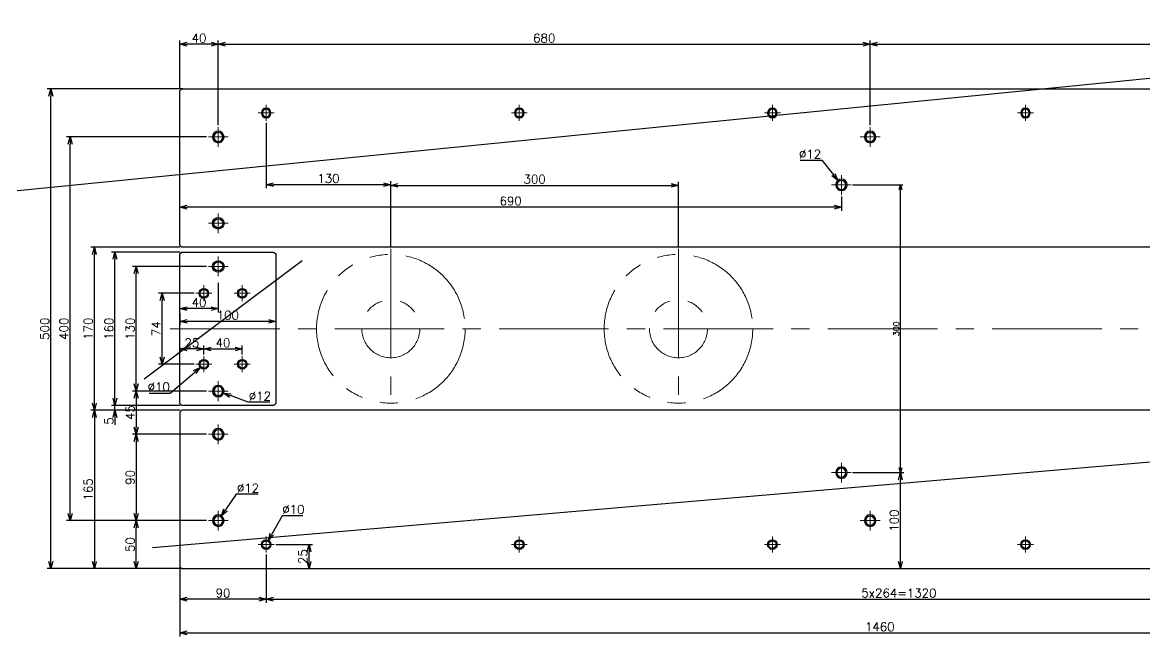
# Model space of a CAD drawing. Header units: millimetres. Extents: x -16130 to 36813, y -8099 to 27484.
# Drawn here: x 32796 to 33967, y 17583 to 18223 of the extents above; entities that cross this region are included whole.
import ezdxf

# ---------------------------------------------------------------- set-up
doc = ezdxf.new("R2010")
doc.units = ezdxf.units.MM
doc.header["$LTSCALE"] = 6
doc.header["$PDMODE"] = 99
doc.header["$PDSIZE"] = 1
doc.linetypes.add('CENTER2', pattern=[28.575, 19.05, -3.175, 3.175, -3.175])
doc.linetypes.add('PHANTOM2', pattern=[31.75, 15.875, -3.175, 3.175, -3.175, 3.175, -3.175])
for name, color, linetype, lineweight in [('05_CENTER', 4, 'CENTER2', 13), ('06_PHANTOM', 2, 'PHANTOM2', 13), ('08_DIM', 3, 'Continuous', 13)]:
    doc.layers.add(name, color=color, linetype=linetype, lineweight=lineweight)
doc.styles.add('KSS_TXT', font='txt.shx', dxfattribs={"bigfont": 'extfont2.shx'})
doc.dimstyles.new('KSS_DIM', dxfattribs={"dimtxt": 3, "dimasz": 2.5, "dimexe": 1.25, "dimexo": 0.625, "dimtad": 1, "dimdsep": 46, "dimtxsty": 'KSS_TXT', "dimblk": 'OPEN30', "dimcen": 0, "dimazin": 2, "dimtfac": 0.75, "dimtmove": 0, "dimatfit": 3, "dimldrblk": 'OPEN30', "dimfxl": 1, "dimtolj": 1, "dimarcsym": 0})
doc.dimstyles.new('KSS_DIM$3', dxfattribs={"dimtxt": 3, "dimasz": 2.5, "dimexe": 1.25, "dimexo": 0.625, "dimtad": 1, "dimtih": 1, "dimtoh": 1, "dimdsep": 46, "dimtxsty": 'KSS_TXT', "dimblk": 'OPEN30', "dimcen": 0, "dimazin": 2, "dimtfac": 0.75, "dimtofl": 0, "dimtmove": 0, "dimatfit": 3, "dimldrblk": 'OPEN30', "dimfxl": 1, "dimtolj": 1, "dimarcsym": 0})

# ---------------------------------------------------------------- blocks, each defined once
blk = doc.blocks.new('_Open30')
at = {"color": 0, "linetype": 'ByBlock', "lineweight": -2}
for p, q in [((-1, 0.27), (0, 0)), ((0, 0), (-1, -0.27)), ((0, 0), (-1, 0))]:
    blk.add_line(p, q, dxfattribs=at)
blk = doc.blocks.new('*D638')
at = {"layer": '08_DIM', "color": 0, "lineweight": -2, "transparency": 16777216}
for p, q in [((33650.6, 18041.4), (33650.6, 18026.7)), ((32960.6, 18024.4), (32960.6, 18034.2)), ((33643.1, 18030.4), (32968.1, 18030.4))]:
    blk.add_line(p, q, dxfattribs=at)
at = {"layer": 'Defpoints', "color": 0, "transparency": 16777216}
for p in [(33650.6, 18043.2), (32960.6, 18030.4), (32960.6, 18022.5)]:
    blk.add_point(p, dxfattribs=at)
at = {"layer": '08_DIM', "color": 0, "lineweight": -2, "transparency": 16777216, "xscale": 7.5, "yscale": 7.5, "zscale": 7.5, "rotation": 180}
blk.add_blockref('_Open30', (32960.6, 18030.4), dxfattribs=at)
at = {"layer": '08_DIM', "color": 0, "lineweight": -2, "transparency": 16777216, "xscale": 7.5, "yscale": 7.5, "zscale": 7.5}
blk.add_blockref('_Open30', (33650.6, 18030.4), dxfattribs=at)
at = {"layer": '08_DIM', "color": 0, "transparency": 16777216, "insert": (33305.6, 18036.8), "char_height": 9, "attachment_point": 5, "style": 'KSS_TXT'}
blk.add_mtext('\\A1;690', dxfattribs=at)
blk = doc.blocks.new('*D639')
at = {"layer": '08_DIM', "color": 0, "lineweight": -2, "transparency": 16777216}
for p, q in [((33662.2, 18053.6), (33714.6, 18053.6)), ((33712.1, 17758.6), (33712.1, 18048.6)), ((33662.2, 17753.6), (33714.6, 17753.6))]:
    blk.add_line(p, q, dxfattribs=at)
at = {"layer": 'Defpoints', "color": 0, "transparency": 16777216}
for p in [(33661, 18053.6), (33712.1, 18053.6), (33661, 17753.6)]:
    blk.add_point(p, dxfattribs=at)
at = {"layer": '08_DIM', "color": 0, "lineweight": -2, "transparency": 16777216, "xscale": 5, "yscale": 5, "zscale": 5}
for p, rotation in [((33712.1, 18053.6), 90), ((33712.1, 17753.6), 270)]:
    blk.add_blockref('_Open30', p, dxfattribs=dict(at, rotation=rotation))
at = {"layer": '08_DIM', "color": 0, "transparency": 16777216, "insert": (33707.8, 17903.6), "char_height": 6, "attachment_point": 5, "rotation": 90, "style": 'KSS_TXT'}
blk.add_mtext('\\A1;300', dxfattribs=at)
blk = doc.blocks.new('*D662')
at = {"layer": '08_DIM', "color": 0, "lineweight": -2, "transparency": 16777216}
for p, q in [((33000.6, 18115.8), (33000.6, 18204)), ((33008.1, 18200.2), (33673.1, 18200.2)), ((33680.6, 18115.8), (33680.6, 18204))]:
    blk.add_line(p, q, dxfattribs=at)
at = {"layer": 'Defpoints', "color": 0, "transparency": 16777216}
for p in [(33680.6, 18200.2), (33000.6, 18113.9), (33680.6, 18113.9)]:
    blk.add_point(p, dxfattribs=at)
at = {"layer": '08_DIM', "color": 0, "lineweight": -2, "transparency": 16777216, "xscale": 7.5, "yscale": 7.5, "zscale": 7.5, "rotation": 180}
blk.add_blockref('_Open30', (33000.6, 18200.2), dxfattribs=at)
at = {"layer": '08_DIM', "color": 0, "lineweight": -2, "transparency": 16777216, "xscale": 7.5, "yscale": 7.5, "zscale": 7.5}
blk.add_blockref('_Open30', (33680.6, 18200.2), dxfattribs=at)
at = {"layer": '08_DIM', "color": 0, "transparency": 16777216, "insert": (33340.6, 18206.6), "char_height": 9, "attachment_point": 5, "style": 'KSS_TXT'}
blk.add_mtext('\\A1;680', dxfattribs=at)
blk = doc.blocks.new('*D663')
at = {"layer": '08_DIM', "color": 0, "lineweight": -2, "transparency": 16777216}
for p, q in [((32960.6, 18153.4), (32960.6, 18204)), ((32993.1, 18200.2), (32968.1, 18200.2)), ((33000.6, 18115.8), (33000.6, 18204))]:
    blk.add_line(p, q, dxfattribs=at)
at = {"layer": 'Defpoints', "color": 0, "transparency": 16777216}
for p in [(32960.6, 18200.2), (32960.6, 18151.6), (33000.6, 18113.9)]:
    blk.add_point(p, dxfattribs=at)
at = {"layer": '08_DIM', "color": 0, "lineweight": -2, "transparency": 16777216, "xscale": 7.5, "yscale": 7.5, "zscale": 7.5, "rotation": 180}
blk.add_blockref('_Open30', (32960.6, 18200.2), dxfattribs=at)
at = {"layer": '08_DIM', "color": 0, "lineweight": -2, "transparency": 16777216, "xscale": 7.5, "yscale": 7.5, "zscale": 7.5}
blk.add_blockref('_Open30', (33000.6, 18200.2), dxfattribs=at)
at = {"layer": '08_DIM', "color": 0, "transparency": 16777216, "insert": (32980.6, 18206.6), "char_height": 9, "attachment_point": 5, "style": 'KSS_TXT'}
blk.add_mtext('\\A1;40', dxfattribs=at)
blk = doc.blocks.new('*D664')
at = {"layer": '08_DIM', "color": 0, "lineweight": -2, "transparency": 16777216}
for p, q in [((32988.4, 18103.6), (32842.3, 18103.6)), ((32846.1, 17711.1), (32846.1, 18096.1)), ((32988.4, 17703.6), (32842.3, 17703.6))]:
    blk.add_line(p, q, dxfattribs=at)
at = {"layer": 'Defpoints', "color": 0, "transparency": 16777216}
for p in [(32846.1, 18103.6), (32990.3, 18103.6), (32990.3, 17703.6)]:
    blk.add_point(p, dxfattribs=at)
at = {"layer": '08_DIM', "color": 0, "lineweight": -2, "transparency": 16777216, "xscale": 7.5, "yscale": 7.5, "zscale": 7.5}
for p, rotation in [((32846.1, 18103.6), 90), ((32846.1, 17703.6), 270)]:
    blk.add_blockref('_Open30', p, dxfattribs=dict(at, rotation=rotation))
at = {"layer": '08_DIM', "color": 0, "transparency": 16777216, "insert": (32839.7, 17903.6), "char_height": 9, "attachment_point": 5, "rotation": 90, "style": 'KSS_TXT'}
blk.add_mtext('\\A1;400', dxfattribs=at)
blk = doc.blocks.new('*D816')
at = {"layer": '08_DIM', "color": 0, "lineweight": -2, "transparency": 16777216}
for p, q in [((32960.6, 17653.7), (32960.6, 17582.7)), ((34420.6, 17653.7), (34420.6, 17582.7)), ((32968.1, 17586.5), (34413.1, 17586.5))]:
    blk.add_line(p, q, dxfattribs=at)
at = {"layer": 'Defpoints', "color": 0, "transparency": 16777216}
for p in [(32960.6, 17655.6), (34420.6, 17655.6), (34420.6, 17586.5)]:
    blk.add_point(p, dxfattribs=at)
at = {"layer": '08_DIM', "color": 0, "lineweight": -2, "transparency": 16777216, "xscale": 7.5, "yscale": 7.5, "zscale": 7.5, "rotation": 180}
blk.add_blockref('_Open30', (32960.6, 17586.5), dxfattribs=at)
at = {"layer": '08_DIM', "color": 0, "lineweight": -2, "transparency": 16777216, "xscale": 7.5, "yscale": 7.5, "zscale": 7.5}
blk.add_blockref('_Open30', (34420.6, 17586.5), dxfattribs=at)
at = {"layer": '08_DIM', "color": 0, "transparency": 16777216, "insert": (33690.6, 17592.8), "char_height": 9, "attachment_point": 5, "style": 'KSS_TXT'}
blk.add_mtext('\\A1;1460', dxfattribs=at)
blk = doc.blocks.new('*D825')
at = {"layer": '08_DIM', "color": 0, "lineweight": -2, "transparency": 16777216}
for p, q in [((33050.6, 17668.4), (33050.6, 17617.9)), ((34370.6, 17668.4), (34370.6, 17617.9)), ((33058.1, 17621.7), (34363.1, 17621.7))]:
    blk.add_line(p, q, dxfattribs=at)
at = {"layer": 'Defpoints', "color": 0, "transparency": 16777216}
for p in [(33050.6, 17670.2), (34370.6, 17670.2), (34370.6, 17621.7)]:
    blk.add_point(p, dxfattribs=at)
at = {"layer": '08_DIM', "color": 0, "lineweight": -2, "transparency": 16777216, "xscale": 7.5, "yscale": 7.5, "zscale": 7.5, "rotation": 180}
blk.add_blockref('_Open30', (33050.6, 17621.7), dxfattribs=at)
at = {"layer": '08_DIM', "color": 0, "lineweight": -2, "transparency": 16777216, "xscale": 7.5, "yscale": 7.5, "zscale": 7.5}
blk.add_blockref('_Open30', (34370.6, 17621.7), dxfattribs=at)
at = {"layer": '08_DIM', "color": 0, "transparency": 16777216, "insert": (33710.6, 17628.1), "char_height": 9, "attachment_point": 5, "style": 'KSS_TXT'}
blk.add_mtext('\\A1;5x264=1320', dxfattribs=at)
blk = doc.blocks.new('*D826')
at = {"layer": '08_DIM', "color": 0, "lineweight": -2, "transparency": 16777216}
for p, q in [((32963.8, 18153.6), (32822.2, 18153.6)), ((32825.9, 17661.1), (32825.9, 18146.1)), ((32960.8, 17653.6), (32822.2, 17653.6))]:
    blk.add_line(p, q, dxfattribs=at)
at = {"layer": 'Defpoints', "color": 0, "transparency": 16777216}
for p in [(32825.9, 18153.6), (32965.6, 18153.6), (32962.6, 17653.6)]:
    blk.add_point(p, dxfattribs=at)
at = {"layer": '08_DIM', "color": 0, "lineweight": -2, "transparency": 16777216, "xscale": 7.5, "yscale": 7.5, "zscale": 7.5}
for p, rotation in [((32825.9, 18153.6), 90), ((32825.9, 17653.6), 270)]:
    blk.add_blockref('_Open30', p, dxfattribs=dict(at, rotation=rotation))
at = {"layer": '08_DIM', "color": 0, "transparency": 16777216, "insert": (32819.6, 17903.6), "char_height": 9, "attachment_point": 5, "rotation": 90, "style": 'KSS_TXT'}
blk.add_mtext('\\A1;500', dxfattribs=at)
blk = doc.blocks.new('M10Tz_1_1_1')
at = {"color": 0}
for radius in [5, 4]:
    blk.add_circle((0, 0), radius, dxfattribs=at)
at = {"layer": '05_CENTER'}
for p, q in [((8.3, 0), (-8.3, 0)), ((0, -8.3), (0, 8.3))]:
    blk.add_line(p, q, dxfattribs=at)
blk = doc.blocks.new('M12Tz_1_1_1')
at = {"color": 0}
for radius in [6, 4.75]:
    blk.add_circle((0, 0), radius, dxfattribs=at)
at = {"layer": '05_CENTER'}
for p, q in [((10.3, 0), (-10.3, 0)), ((0, -10.3), (0, 10.3))]:
    blk.add_line(p, q, dxfattribs=at)
blk = doc.blocks.new('A$C52AD0FC6_1_1_1')
at = {"color": 0}
blk.add_lwpolyline([(1608, -85), (152, -85), (150, -87), (150, -248), (152, -250), (1608, -250), (1610, -248), (1610, -87)], close=True, dxfattribs=at)
at = {"xscale": -1}
for p in [(190, -110), (840, -150), (190, -200), (870, -200)]:
    blk.add_blockref('M12Tz_1_1_1', p, dxfattribs=at)
for p in [(240, -225), (504, -225), (768, -225), (1032, -225)]:
    blk.add_blockref('M10Tz_1_1_1', p)
blk = doc.blocks.new('*D1664')
at = {"layer": '08_DIM', "color": 0, "lineweight": -2, "transparency": 16777216}
for p, q in [((32985.6, 17876.8), (32985.6, 17886.3)), ((33025.6, 17876.8), (33025.6, 17886.3)), ((32993.1, 17882.5), (33018.1, 17882.5))]:
    blk.add_line(p, q, dxfattribs=at)
at = {"layer": 'Defpoints', "color": 0, "transparency": 16777216}
for p in [(32985.6, 17874.9), (33025.6, 17882.5), (33025.6, 17874.9)]:
    blk.add_point(p, dxfattribs=at)
at = {"layer": '08_DIM', "color": 0, "lineweight": -2, "transparency": 16777216, "xscale": 7.5, "yscale": 7.5, "zscale": 7.5, "rotation": 180}
blk.add_blockref('_Open30', (32985.6, 17882.5), dxfattribs=at)
at = {"layer": '08_DIM', "color": 0, "lineweight": -2, "transparency": 16777216, "xscale": 7.5, "yscale": 7.5, "zscale": 7.5}
blk.add_blockref('_Open30', (33025.6, 17882.5), dxfattribs=at)
at = {"layer": '08_DIM', "color": 0, "transparency": 16777216, "insert": (33005.6, 17888.9), "char_height": 9, "attachment_point": 5, "style": 'KSS_TXT'}
blk.add_mtext('\\A1;40', dxfattribs=at)
blk = doc.blocks.new('*D1665')
at = {"layer": '08_DIM', "color": 0, "lineweight": -2, "transparency": 16777216}
for p, q in [((32960.6, 17883.9), (32960.6, 17878.8)), ((32985.6, 17876.8), (32985.6, 17886.3)), ((32978.1, 17882.5), (32968.1, 17882.5))]:
    blk.add_line(p, q, dxfattribs=at)
at = {"layer": 'Defpoints', "color": 0, "transparency": 16777216}
for p in [(32960.6, 17885.7), (32960.6, 17882.5), (32985.6, 17874.9)]:
    blk.add_point(p, dxfattribs=at)
at = {"layer": '08_DIM', "color": 0, "lineweight": -2, "transparency": 16777216, "xscale": 7.5, "yscale": 7.5, "zscale": 7.5, "rotation": 180}
blk.add_blockref('_Open30', (32960.6, 17882.5), dxfattribs=at)
at = {"layer": '08_DIM', "color": 0, "lineweight": -2, "transparency": 16777216, "xscale": 7.5, "yscale": 7.5, "zscale": 7.5}
blk.add_blockref('_Open30', (32985.6, 17882.5), dxfattribs=at)
at = {"layer": '08_DIM', "color": 0, "transparency": 16777216, "insert": (32973.1, 17888.9), "char_height": 9, "attachment_point": 5, "style": 'KSS_TXT'}
blk.add_mtext('\\A1;25', dxfattribs=at)
blk = doc.blocks.new('*D1813')
at = {"layer": '08_DIM', "color": 0, "lineweight": -2, "transparency": 16777216}
for p, q in [((32975.4, 17940.6), (32938.3, 17940.6)), ((32942.1, 17874.1), (32942.1, 17933.1)), ((32975.4, 17866.6), (32938.3, 17866.6))]:
    blk.add_line(p, q, dxfattribs=at)
at = {"layer": 'Defpoints', "color": 0, "transparency": 16777216}
for p in [(32942.1, 17940.6), (32977.3, 17940.6), (32977.3, 17866.6)]:
    blk.add_point(p, dxfattribs=at)
at = {"layer": '08_DIM', "color": 0, "lineweight": -2, "transparency": 16777216, "xscale": 7.5, "yscale": 7.5, "zscale": 7.5}
for p, rotation in [((32942.1, 17940.6), 90), ((32942.1, 17866.6), 270)]:
    blk.add_blockref('_Open30', p, dxfattribs=dict(at, rotation=rotation))
at = {"layer": '08_DIM', "color": 0, "transparency": 16777216, "insert": (32935.7, 17903.6), "char_height": 9, "attachment_point": 5, "rotation": 90, "style": 'KSS_TXT'}
blk.add_mtext('\\A1;74', dxfattribs=at)
blk = doc.blocks.new('*D1814')
at = {"layer": '08_DIM', "color": 0, "lineweight": -2, "transparency": 16777216}
for p, q in [((33050.6, 17668.4), (33050.6, 17617.9)), ((32960.6, 17653.7), (32960.6, 17617.9)), ((33043.1, 17621.7), (32968.1, 17621.7))]:
    blk.add_line(p, q, dxfattribs=at)
at = {"layer": 'Defpoints', "color": 0, "transparency": 16777216}
for p in [(33050.6, 17670.2), (32960.6, 17655.6), (32960.6, 17621.7)]:
    blk.add_point(p, dxfattribs=at)
at = {"layer": '08_DIM', "color": 0, "lineweight": -2, "transparency": 16777216, "xscale": 7.5, "yscale": 7.5, "zscale": 7.5, "rotation": 180}
blk.add_blockref('_Open30', (32960.6, 17621.7), dxfattribs=at)
at = {"layer": '08_DIM', "color": 0, "lineweight": -2, "transparency": 16777216, "xscale": 7.5, "yscale": 7.5, "zscale": 7.5}
blk.add_blockref('_Open30', (33050.6, 17621.7), dxfattribs=at)
at = {"layer": '08_DIM', "color": 0, "transparency": 16777216, "insert": (33005.6, 17628.1), "char_height": 9, "attachment_point": 5, "style": 'KSS_TXT'}
blk.add_mtext('\\A1;90', dxfattribs=at)
blk = doc.blocks.new('*D1815')
at = {"layer": '08_DIM', "color": 0, "lineweight": -2, "transparency": 16777216}
for p, q in [((33019.3, 17731.1), (33008.2, 17714.7)), ((33042.2, 17731.1), (33019.3, 17731.1))]:
    blk.add_line(p, q, dxfattribs=at)
at = {"layer": 'Defpoints', "color": 0, "transparency": 16777216}
for p in [(33004, 17708.5), (32997.3, 17698.6)]:
    blk.add_point(p, dxfattribs=at)
at = {"layer": '08_DIM', "color": 0, "lineweight": -2, "transparency": 16777216, "xscale": 7.5, "yscale": 7.5, "zscale": 7.5, "rotation": 235.8301169758876}
blk.add_blockref('_Open30', (33004, 17708.5), dxfattribs=at)
at = {"layer": '08_DIM', "color": 0, "transparency": 16777216, "insert": (33031.7, 17737.4), "char_height": 9, "attachment_point": 5, "style": 'KSS_TXT'}
blk.add_mtext('\\A1;%%C12', dxfattribs=at)
blk = doc.blocks.new('*D1816')
at = {"layer": '08_DIM', "color": 0, "lineweight": -2, "transparency": 16777216}
for p, q in [((33607.4, 18079.2), (33630.2, 18079.2)), ((33630.2, 18079.2), (33642.2, 18064.1))]:
    blk.add_line(p, q, dxfattribs=at)
at = {"layer": 'Defpoints', "color": 0, "transparency": 16777216}
for p in [(33646.9, 18058.3), (33654.4, 18048.9)]:
    blk.add_point(p, dxfattribs=at)
at = {"layer": '08_DIM', "color": 0, "lineweight": -2, "transparency": 16777216, "xscale": 7.5, "yscale": 7.5, "zscale": 7.5, "rotation": 308.5322764192182}
blk.add_blockref('_Open30', (33646.9, 18058.3), dxfattribs=at)
at = {"layer": '08_DIM', "color": 0, "transparency": 16777216, "insert": (33617.9, 18085.6), "char_height": 9, "attachment_point": 5, "style": 'KSS_TXT'}
blk.add_mtext('\\A1;%%C12', dxfattribs=at)
blk = doc.blocks.new('*D1817')
at = {"layer": '08_DIM', "color": 0, "lineweight": -2, "transparency": 16777216}
for p, q in [((33067.2, 17708.7), (33056.6, 17689.5)), ((33088.9, 17708.7), (33067.2, 17708.7))]:
    blk.add_line(p, q, dxfattribs=at)
at = {"layer": 'Defpoints', "color": 0, "transparency": 16777216}
for p in [(33048.2, 17674.2), (33053, 17683)]:
    blk.add_point(p, dxfattribs=at)
at = {"layer": '08_DIM', "color": 0, "lineweight": -2, "transparency": 16777216, "xscale": 7.5, "yscale": 7.5, "zscale": 7.5, "rotation": 241.2171184124011}
blk.add_blockref('_Open30', (33053, 17683), dxfattribs=at)
at = {"layer": '08_DIM', "color": 0, "transparency": 16777216, "insert": (33079, 17715.1), "char_height": 9, "attachment_point": 5, "style": 'KSS_TXT'}
blk.add_mtext('\\A1;%%C10', dxfattribs=at)
blk = doc.blocks.new('*D2152')
at = {"layer": '08_DIM', "color": 0, "lineweight": -2, "transparency": 16777216}
for p, q in [((32950.5, 17836.6), (32976.1, 17858.5)), ((32928.7, 17836.6), (32950.5, 17836.6))]:
    blk.add_line(p, q, dxfattribs=at)
at = {"layer": 'Defpoints', "color": 0, "transparency": 16777216}
for p in [(32981.8, 17863.3), (32989.4, 17869.8)]:
    blk.add_point(p, dxfattribs=at)
at = {"layer": '08_DIM', "color": 0, "lineweight": -2, "transparency": 16777216, "xscale": 7.5, "yscale": 7.5, "zscale": 7.5, "rotation": 40.40848143459377}
blk.add_blockref('_Open30', (32981.8, 17863.3), dxfattribs=at)
at = {"layer": '08_DIM', "color": 0, "transparency": 16777216, "insert": (32938.6, 17843), "char_height": 9, "attachment_point": 5, "style": 'KSS_TXT'}
blk.add_mtext('\\A1;%%C10', dxfattribs=at)
blk = doc.blocks.new('*D2160')
at = {"layer": '08_DIM', "color": 0, "lineweight": -2, "transparency": 16777216}
for p, q in [((33680.6, 18115.8), (33680.6, 18204)), ((33688.1, 18200.2), (34343.1, 18200.2)), ((34350.6, 18115.8), (34350.6, 18204))]:
    blk.add_line(p, q, dxfattribs=at)
at = {"layer": 'Defpoints', "color": 0, "transparency": 16777216}
for p in [(34350.6, 18200.2), (33680.6, 18113.9), (34350.6, 18113.9)]:
    blk.add_point(p, dxfattribs=at)
at = {"layer": '08_DIM', "color": 0, "lineweight": -2, "transparency": 16777216, "xscale": 7.5, "yscale": 7.5, "zscale": 7.5, "rotation": 180}
blk.add_blockref('_Open30', (33680.6, 18200.2), dxfattribs=at)
at = {"layer": '08_DIM', "color": 0, "lineweight": -2, "transparency": 16777216, "xscale": 7.5, "yscale": 7.5, "zscale": 7.5}
blk.add_blockref('_Open30', (34350.6, 18200.2), dxfattribs=at)
at = {"layer": '08_DIM', "color": 0, "transparency": 16777216, "insert": (34015.6, 18206.6), "char_height": 9, "attachment_point": 5, "style": 'KSS_TXT'}
blk.add_mtext('\\A1;670', dxfattribs=at)
blk = doc.blocks.new('*D2168')
at = {"layer": '08_DIM', "color": 0, "lineweight": -2, "transparency": 16777216}
for p, q in [((33180.6, 17988.9), (33180.6, 18056.9)), ((33188.1, 18053.1), (33473.1, 18053.1)), ((33480.6, 17988.9), (33480.6, 18056.9))]:
    blk.add_line(p, q, dxfattribs=at)
at = {"layer": 'Defpoints', "color": 0, "transparency": 16777216}
for p in [(33480.6, 18053.1), (33180.6, 17987.1), (33480.6, 17987.1)]:
    blk.add_point(p, dxfattribs=at)
at = {"layer": '08_DIM', "color": 0, "lineweight": -2, "transparency": 16777216, "xscale": 7.5, "yscale": 7.5, "zscale": 7.5, "rotation": 180}
blk.add_blockref('_Open30', (33180.6, 18053.1), dxfattribs=at)
at = {"layer": '08_DIM', "color": 0, "lineweight": -2, "transparency": 16777216, "xscale": 7.5, "yscale": 7.5, "zscale": 7.5}
blk.add_blockref('_Open30', (33480.6, 18053.1), dxfattribs=at)
at = {"layer": '08_DIM', "color": 0, "transparency": 16777216, "insert": (33330.6, 18059.5), "char_height": 9, "attachment_point": 5, "style": 'KSS_TXT'}
blk.add_mtext('\\A1;300', dxfattribs=at)
blk = doc.blocks.new('*D2169')
at = {"layer": '08_DIM', "color": 0, "lineweight": -2, "transparency": 16777216}
for p, q in [((33050.6, 18118.4), (33050.6, 18050.1)), ((33173.1, 18053.8), (33058.1, 18053.8)), ((33180.6, 17988.9), (33180.6, 18057.6))]:
    blk.add_line(p, q, dxfattribs=at)
at = {"layer": 'Defpoints', "color": 0, "transparency": 16777216}
for p in [(33050.6, 18120.2), (33050.6, 18053.8), (33180.6, 17987.1)]:
    blk.add_point(p, dxfattribs=at)
at = {"layer": '08_DIM', "color": 0, "lineweight": -2, "transparency": 16777216, "xscale": 7.5, "yscale": 7.5, "zscale": 7.5, "rotation": 180}
blk.add_blockref('_Open30', (33050.6, 18053.8), dxfattribs=at)
at = {"layer": '08_DIM', "color": 0, "lineweight": -2, "transparency": 16777216, "xscale": 7.5, "yscale": 7.5, "zscale": 7.5}
blk.add_blockref('_Open30', (33180.6, 18053.8), dxfattribs=at)
at = {"layer": '08_DIM', "color": 0, "transparency": 16777216, "insert": (33115.6, 18060.2), "char_height": 9, "attachment_point": 5, "style": 'KSS_TXT'}
blk.add_mtext('\\A1;130', dxfattribs=at)
blk = doc.blocks.new('*D2170')
at = {"layer": '08_DIM', "color": 0, "lineweight": -2, "transparency": 16777216}
for p, q in [((32988.4, 17968.6), (32911.3, 17968.6)), ((32915.1, 17846.1), (32915.1, 17961.1)), ((32988.4, 17838.6), (32911.3, 17838.6))]:
    blk.add_line(p, q, dxfattribs=at)
at = {"layer": 'Defpoints', "color": 0, "transparency": 16777216}
for p in [(32915.1, 17968.6), (32990.3, 17968.6), (32990.3, 17838.6)]:
    blk.add_point(p, dxfattribs=at)
at = {"layer": '08_DIM', "color": 0, "lineweight": -2, "transparency": 16777216, "xscale": 7.5, "yscale": 7.5, "zscale": 7.5}
for p, rotation in [((32915.1, 17968.6), 90), ((32915.1, 17838.6), 270)]:
    blk.add_blockref('_Open30', p, dxfattribs=dict(at, rotation=rotation))
at = {"layer": '08_DIM', "color": 0, "transparency": 16777216, "insert": (32908.7, 17903.6), "char_height": 9, "attachment_point": 5, "rotation": 90, "style": 'KSS_TXT'}
blk.add_mtext('\\A1;130', dxfattribs=at)
blk = doc.blocks.new('*D2171')
at = {"layer": '08_DIM', "color": 0, "lineweight": -2, "transparency": 16777216}
for p, q in [((32960.8, 17983.6), (32889.2, 17983.6)), ((32892.9, 17831.1), (32892.9, 17976.1)), ((32960.8, 17823.6), (32889.2, 17823.6))]:
    blk.add_line(p, q, dxfattribs=at)
at = {"layer": 'Defpoints', "color": 0, "transparency": 16777216}
for p in [(32892.9, 17983.6), (32962.6, 17983.6), (32962.6, 17823.6)]:
    blk.add_point(p, dxfattribs=at)
at = {"layer": '08_DIM', "color": 0, "lineweight": -2, "transparency": 16777216, "xscale": 7.5, "yscale": 7.5, "zscale": 7.5}
for p, rotation in [((32892.9, 17983.6), 90), ((32892.9, 17823.6), 270)]:
    blk.add_blockref('_Open30', p, dxfattribs=dict(at, rotation=rotation))
at = {"layer": '08_DIM', "color": 0, "transparency": 16777216, "insert": (32886.6, 17903.6), "char_height": 9, "attachment_point": 5, "rotation": 90, "style": 'KSS_TXT'}
blk.add_mtext('\\A1;160', dxfattribs=at)
blk = doc.blocks.new('*D2172')
at = {"layer": '08_DIM', "color": 0, "lineweight": -2, "transparency": 16777216}
for p, q in [((33000.6, 17951.4), (33000.6, 17920.8)), ((32960.6, 17923.3), (32960.6, 17928.3)), ((32993.1, 17924.6), (32968.1, 17924.6))]:
    blk.add_line(p, q, dxfattribs=at)
at = {"layer": 'Defpoints', "color": 0, "transparency": 16777216}
for p in [(33000.6, 17953.2), (32960.6, 17924.6), (32960.6, 17921.4)]:
    blk.add_point(p, dxfattribs=at)
at = {"layer": '08_DIM', "color": 0, "lineweight": -2, "transparency": 16777216, "xscale": 7.5, "yscale": 7.5, "zscale": 7.5, "rotation": 180}
blk.add_blockref('_Open30', (32960.6, 17924.6), dxfattribs=at)
at = {"layer": '08_DIM', "color": 0, "lineweight": -2, "transparency": 16777216, "xscale": 7.5, "yscale": 7.5, "zscale": 7.5}
blk.add_blockref('_Open30', (33000.6, 17924.6), dxfattribs=at)
at = {"layer": '08_DIM', "color": 0, "transparency": 16777216, "insert": (32980.6, 17931), "char_height": 9, "attachment_point": 5, "style": 'KSS_TXT'}
blk.add_mtext('\\A1;40', dxfattribs=at)
blk = doc.blocks.new('*D2173')
at = {"layer": '08_DIM', "color": 0, "lineweight": -2, "transparency": 16777216}
for p, q in [((32960.8, 17818.6), (32867.6, 17818.6)), ((32871.4, 17811.1), (32871.4, 17661.1)), ((32960.8, 17653.6), (32867.6, 17653.6))]:
    blk.add_line(p, q, dxfattribs=at)
at = {"layer": 'Defpoints', "color": 0, "transparency": 16777216}
for p in [(32962.6, 17818.6), (32871.4, 17653.6), (32962.6, 17653.6)]:
    blk.add_point(p, dxfattribs=at)
at = {"layer": '08_DIM', "color": 0, "lineweight": -2, "transparency": 16777216, "xscale": 7.5, "yscale": 7.5, "zscale": 7.5}
for p, rotation in [((32871.4, 17818.6), 90), ((32871.4, 17653.6), 270)]:
    blk.add_blockref('_Open30', p, dxfattribs=dict(at, rotation=rotation))
at = {"layer": '08_DIM', "color": 0, "transparency": 16777216, "insert": (32865, 17736.1), "char_height": 9, "attachment_point": 5, "rotation": 90, "style": 'KSS_TXT'}
blk.add_mtext('\\A1;165', dxfattribs=at)
blk = doc.blocks.new('*D2174')
at = {"layer": '08_DIM', "color": 0, "lineweight": -2, "transparency": 16777216}
for p, q in [((32892.9, 17831.1), (32892.9, 17838.6)), ((32960.8, 17823.6), (32889.2, 17823.6)), ((32960.8, 17818.6), (32889.2, 17818.6)), ((32892.9, 17818.6), (32892.9, 17823.6)), ((32892.9, 17811.1), (32892.9, 17803.6))]:
    blk.add_line(p, q, dxfattribs=at)
at = {"layer": 'Defpoints', "color": 0, "transparency": 16777216}
for p in [(32892.9, 17823.6), (32962.6, 17823.6), (32962.6, 17818.6)]:
    blk.add_point(p, dxfattribs=at)
at = {"layer": '08_DIM', "color": 0, "lineweight": -2, "transparency": 16777216, "xscale": 7.5, "yscale": 7.5, "zscale": 7.5}
for p, rotation in [((32892.9, 17823.6), 270), ((32892.9, 17818.6), 90)]:
    blk.add_blockref('_Open30', p, dxfattribs=dict(at, rotation=rotation))
at = {"layer": '08_DIM', "color": 0, "transparency": 16777216, "insert": (32886.6, 17807.3), "char_height": 9, "attachment_point": 5, "rotation": 90, "style": 'KSS_TXT'}
blk.add_mtext('\\A1;5', dxfattribs=at)
blk = doc.blocks.new('*D2175')
at = {"layer": '08_DIM', "color": 0, "lineweight": -2, "transparency": 16777216}
for p, q in [((32960.6, 17919.5), (32960.6, 17907.6)), ((33053.1, 17911.3), (32968.1, 17911.3)), ((33060.6, 17914.1), (33060.6, 17907.6))]:
    blk.add_line(p, q, dxfattribs=at)
at = {"layer": 'Defpoints', "color": 0, "transparency": 16777216}
for p in [(32960.6, 17921.4), (32960.6, 17911.3), (33060.6, 17915.9)]:
    blk.add_point(p, dxfattribs=at)
at = {"layer": '08_DIM', "color": 0, "lineweight": -2, "transparency": 16777216, "xscale": 7.5, "yscale": 7.5, "zscale": 7.5, "rotation": 180}
blk.add_blockref('_Open30', (32960.6, 17911.3), dxfattribs=at)
at = {"layer": '08_DIM', "color": 0, "lineweight": -2, "transparency": 16777216, "xscale": 7.5, "yscale": 7.5, "zscale": 7.5}
blk.add_blockref('_Open30', (33060.6, 17911.3), dxfattribs=at)
at = {"layer": '08_DIM', "color": 0, "transparency": 16777216, "insert": (33010.6, 17917.7), "char_height": 9, "attachment_point": 5, "style": 'KSS_TXT'}
blk.add_mtext('\\A1;100', dxfattribs=at)
blk = doc.blocks.new('*D2176')
at = {"layer": '08_DIM', "color": 0, "lineweight": -2, "transparency": 16777216}
for p, q in [((32988.4, 17793.6), (32911.3, 17793.6)), ((32915.1, 17786.1), (32915.1, 17711.1)), ((32988.4, 17703.6), (32911.3, 17703.6))]:
    blk.add_line(p, q, dxfattribs=at)
at = {"layer": 'Defpoints', "color": 0, "transparency": 16777216}
for p in [(32990.3, 17793.6), (32915.1, 17703.6), (32990.3, 17703.6)]:
    blk.add_point(p, dxfattribs=at)
at = {"layer": '08_DIM', "color": 0, "lineweight": -2, "transparency": 16777216, "xscale": 7.5, "yscale": 7.5, "zscale": 7.5}
for p, rotation in [((32915.1, 17793.6), 90), ((32915.1, 17703.6), 270)]:
    blk.add_blockref('_Open30', p, dxfattribs=dict(at, rotation=rotation))
at = {"layer": '08_DIM', "color": 0, "transparency": 16777216, "insert": (32908.7, 17748.6), "char_height": 9, "attachment_point": 5, "rotation": 90, "style": 'KSS_TXT'}
blk.add_mtext('\\A1;90', dxfattribs=at)
blk = doc.blocks.new('*D2177')
at = {"layer": '08_DIM', "color": 0, "lineweight": -2, "transparency": 16777216}
for p, q in [((32988.4, 17703.6), (32911.3, 17703.6)), ((32915.1, 17661.1), (32915.1, 17696.1)), ((32960.8, 17653.6), (32911.3, 17653.6))]:
    blk.add_line(p, q, dxfattribs=at)
at = {"layer": 'Defpoints', "color": 0, "transparency": 16777216}
for p in [(32915.1, 17703.6), (32990.3, 17703.6), (32962.6, 17653.6)]:
    blk.add_point(p, dxfattribs=at)
at = {"layer": '08_DIM', "color": 0, "lineweight": -2, "transparency": 16777216, "xscale": 7.5, "yscale": 7.5, "zscale": 7.5}
for p, rotation in [((32915.1, 17703.6), 90), ((32915.1, 17653.6), 270)]:
    blk.add_blockref('_Open30', p, dxfattribs=dict(at, rotation=rotation))
at = {"layer": '08_DIM', "color": 0, "transparency": 16777216, "insert": (32908.7, 17678.6), "char_height": 9, "attachment_point": 5, "rotation": 90, "style": 'KSS_TXT'}
blk.add_mtext('\\A1;50', dxfattribs=at)
blk = doc.blocks.new('*D2178')
at = {"layer": '08_DIM', "color": 0, "lineweight": -2, "transparency": 16777216}
for p, q in [((33060.8, 17678.6), (33099, 17678.6)), ((33095.3, 17661.1), (33095.3, 17671.1)), ((33091.6, 17653.6), (33099, 17653.6))]:
    blk.add_line(p, q, dxfattribs=at)
at = {"layer": 'Defpoints', "color": 0, "transparency": 16777216}
for p in [(33059, 17678.6), (33095.3, 17678.6), (33089.7, 17653.6)]:
    blk.add_point(p, dxfattribs=at)
at = {"layer": '08_DIM', "color": 0, "lineweight": -2, "transparency": 16777216, "xscale": 7.5, "yscale": 7.5, "zscale": 7.5}
for p, rotation in [((33095.3, 17678.6), 90), ((33095.3, 17653.6), 270)]:
    blk.add_blockref('_Open30', p, dxfattribs=dict(at, rotation=rotation))
at = {"layer": '08_DIM', "color": 0, "transparency": 16777216, "insert": (33088.9, 17666.1), "char_height": 9, "attachment_point": 5, "rotation": 90, "style": 'KSS_TXT'}
blk.add_mtext('\\A1;25', dxfattribs=at)
blk = doc.blocks.new('*D2179')
at = {"layer": '08_DIM', "color": 0, "lineweight": -2, "transparency": 16777216}
for p, q in [((33031.7, 17827), (33013.3, 17833.9)), ((33054.5, 17827), (33031.7, 17827))]:
    blk.add_line(p, q, dxfattribs=at)
at = {"layer": 'Defpoints', "color": 0, "transparency": 16777216}
for p in [(32995, 17840.7), (33006.2, 17836.5)]:
    blk.add_point(p, dxfattribs=at)
at = {"layer": '08_DIM', "color": 0, "lineweight": -2, "transparency": 16777216, "xscale": 7.5, "yscale": 7.5, "zscale": 7.5, "rotation": 159.5428241750466}
blk.add_blockref('_Open30', (33006.2, 17836.5), dxfattribs=at)
at = {"layer": '08_DIM', "color": 0, "transparency": 16777216, "insert": (33044, 17833.4), "char_height": 9, "attachment_point": 5, "style": 'KSS_TXT'}
blk.add_mtext('\\A1;%%C12', dxfattribs=at)
blk = doc.blocks.new('*D2180')
at = {"layer": '08_DIM', "color": 0, "lineweight": -2, "transparency": 16777216}
for p, q in [((33662.8, 17753.6), (33715.8, 17753.6)), ((33712.1, 17661.1), (33712.1, 17746.1)), ((33640.2, 17653.6), (33715.8, 17653.6))]:
    blk.add_line(p, q, dxfattribs=at)
at = {"layer": 'Defpoints', "color": 0, "transparency": 16777216}
for p in [(33661, 17753.6), (33712.1, 17753.6), (33638.4, 17653.6)]:
    blk.add_point(p, dxfattribs=at)
at = {"layer": '08_DIM', "color": 0, "lineweight": -2, "transparency": 16777216, "xscale": 7.5, "yscale": 7.5, "zscale": 7.5}
for p, rotation in [((33712.1, 17753.6), 90), ((33712.1, 17653.6), 270)]:
    blk.add_blockref('_Open30', p, dxfattribs=dict(at, rotation=rotation))
at = {"layer": '08_DIM', "color": 0, "transparency": 16777216, "insert": (33705.7, 17703.6), "char_height": 9, "attachment_point": 5, "rotation": 90, "style": 'KSS_TXT'}
blk.add_mtext('\\A1;100', dxfattribs=at)
blk = doc.blocks.new('*D2181')
at = {"layer": '08_DIM', "color": 0, "lineweight": -2, "transparency": 16777216}
for p, q in [((32988.4, 17838.6), (32911.3, 17838.6)), ((32915.1, 17831.1), (32915.1, 17801.1)), ((32988.4, 17793.6), (32911.3, 17793.6))]:
    blk.add_line(p, q, dxfattribs=at)
at = {"layer": 'Defpoints', "color": 0, "transparency": 16777216}
for p in [(32990.3, 17838.6), (32915.1, 17793.6), (32990.3, 17793.6)]:
    blk.add_point(p, dxfattribs=at)
at = {"layer": '08_DIM', "color": 0, "lineweight": -2, "transparency": 16777216, "xscale": 7.5, "yscale": 7.5, "zscale": 7.5}
for p, rotation in [((32915.1, 17838.6), 90), ((32915.1, 17793.6), 270)]:
    blk.add_blockref('_Open30', p, dxfattribs=dict(at, rotation=rotation))
at = {"layer": '08_DIM', "color": 0, "transparency": 16777216, "insert": (32908.7, 17816.1), "char_height": 9, "attachment_point": 5, "rotation": 90, "style": 'KSS_TXT'}
blk.add_mtext('\\A1;45', dxfattribs=at)
blk = doc.blocks.new('A$C58222A76_1_1')
at = {"color": 0}
blk.add_lwpolyline([(-38, 140), (58, 140), (60, 138), (60, -18), (58, -20), (-38, -20), (-40, -18), (-40, 138)], close=True, dxfattribs=at)
at = {"rotation": 180}
blk.add_blockref('M12Tz_1_1_1', (0, 125), dxfattribs=at)
for p in [(-15, 97), (25, 97), (-15, 23), (25, 23)]:
    blk.add_blockref('M10Tz_1_1_1', p)
at = {"xscale": -1}
blk.add_blockref('M12Tz_1_1_1', (0, -5), dxfattribs=at)
blk = doc.blocks.new('A$C05591054_1_1')
at = {"color": 0}
blk.add_lwpolyline([(1418, -115), (-38, -115), (-40, -113), (-40, 48), (-38, 50), (1418, 50), (1420, 48), (1420, -113)], close=True, dxfattribs=at)
at = {"xscale": -1, "rotation": 180}
for p in [(50, 25), (314, 25), (578, 25), (842, 25)]:
    blk.add_blockref('M10Tz_1_1_1', p, dxfattribs=at)
at = {"xscale": -1}
for p in [(0, 0), (680, 0), (650, -50)]:
    blk.add_blockref('M12Tz_1_1_1', p, dxfattribs=at)
at = {"rotation": 180}
blk.add_blockref('M12Tz_1_1_1', (0, -90), dxfattribs=at)
blk = doc.blocks.new('*D2466')
at = {"layer": '08_DIM', "color": 0, "lineweight": -2, "transparency": 16777216}
for p, q in [((32960.8, 17988.6), (32867.6, 17988.6)), ((32871.4, 17826.1), (32871.4, 17981.1)), ((32960.8, 17818.6), (32867.6, 17818.6))]:
    blk.add_line(p, q, dxfattribs=at)
at = {"layer": 'Defpoints', "color": 0, "transparency": 16777216}
for p in [(32871.4, 17988.6), (32962.6, 17988.6), (32962.6, 17818.6)]:
    blk.add_point(p, dxfattribs=at)
at = {"layer": '08_DIM', "color": 0, "lineweight": -2, "transparency": 16777216, "xscale": 7.5, "yscale": 7.5, "zscale": 7.5}
for p, rotation in [((32871.4, 17988.6), 90), ((32871.4, 17818.6), 270)]:
    blk.add_blockref('_Open30', p, dxfattribs=dict(at, rotation=rotation))
at = {"layer": '08_DIM', "color": 0, "transparency": 16777216, "insert": (32865, 17903.6), "char_height": 9, "attachment_point": 5, "rotation": 90, "style": 'KSS_TXT'}
blk.add_mtext('\\A1;170', dxfattribs=at)

msp = doc.modelspace()

# ---------------------------------------------------------------- linework, layer by layer
at = {"color": 3}
for p, q in [((34557.99986, 18222.92129), (32715.9806, 18039.76873)), ((33088.19239, 17974.56738), (32923.49597, 17850.95584)), ((34444.04538, 17804.92194), (32932.2045, 17675.30892))]:
    msp.add_line(p, q, dxfattribs=at)
at = {"layer": '05_CENTER'}
for p, q in [((33180.62594, 17987.07052), (33180.62594, 17820.07052)), ((33480.62594, 17987.07052), (33480.62594, 17820.07052)), ((32950.62457, 17903.57052), (34425.8019, 17903.57052))]:
    msp.add_line(p, q, dxfattribs=at)
at = {"layer": '06_PHANTOM'}
for centre, radius in [((33180.62594, 17903.57052), 77.5), ((33480.62594, 17903.57052), 77.5), ((33180.62594, 17903.57052), 30.25), ((33480.62594, 17903.57052), 30.25)]:
    msp.add_circle(centre, radius, dxfattribs=at)

# ---------------------------------------------------------------- block references
for name, p in [('A$C05591054_1_1', (33000.62594, 18103.57052)), ('A$C58222A76_1_1', (33000.62592, 17843.57052)), ('A$C52AD0FC6_1_1_1', (32810.62595, 17903.57052))]:
    msp.add_blockref(name, p)

# ---------------------------------------------------------------- dimensions: what is measured, and where the dimension line sits
at = {"layer": '08_DIM'}
for base, p1, p2, picture, middle in [((32960.62594, 18200.22276), (33000.62594, 18113.90261), (32960.62594, 18151.57052), '*D663', (32980.62594, 18206.59776)), ((33680.62594, 18200.22276), (33000.62594, 18113.90261), (33680.62594, 18113.90261), '*D662', (33340.62594, 18206.59776)), ((34350.62594, 18200.22276), (33680.62594, 18113.90261), (34350.62594, 18113.90261), '*D2160', (34015.62594, 18206.59776)), ((33050.62594, 18053.83818), (33180.62594, 17987.07052), (33050.62594, 18120.22947), '*D2169', (33115.62594, 18060.21318)), ((33480.62594, 18053.11201), (33180.62594, 17987.07052), (33480.62594, 17987.07052), '*D2168', (33330.62594, 18059.48701)), ((32960.62594, 18030.42244), (33650.62594, 18043.23843), (32960.62594, 18022.50828), '*D638', (33305.62594, 18036.79744)), ((32960.62594, 17924.59587), (33000.62594, 17953.23843), (32960.62594, 17921.39173), '*D2172', (32980.62594, 17930.97087)), ((32960.62594, 17911.34299), (33060.62594, 17915.94331), (32960.62594, 17921.39173), '*D2175', (33010.62594, 17917.71799)), ((32960.62594, 17882.54517), (32985.62591, 17874.91157), (32960.62594, 17885.74931), '*D1665', (32973.12592, 17888.92642)), ((33025.62591, 17882.54517), (32985.62591, 17874.91157), (33025.62591, 17874.91157), '*D1664', (33005.62591, 17888.92017)), ((32960.62594, 17621.68381), (33050.62594, 17670.22947), (32960.62594, 17655.57052), '*D1814', (33005.62594, 17628.05881)), ((34420.62594, 17586.47284), (32960.62594, 17655.57052), (34420.62594, 17655.57052), '*D816', (33690.62594, 17592.84784))]:
    dim = msp.add_linear_dim(base=base, p1=p1, p2=p2, dimstyle='KSS_DIM', override={"dimscale": 3}, dxfattribs=at)
    dim.commit()
    dim.dimension.update_dxf_attribs({"geometry": picture, "text_midpoint": middle})
for base, p1, p2, override, picture, middle in [((32825.947, 18153.57052), (32962.62594, 17653.57052), (32965.62595, 18153.57052), {"dimscale": 3}, '*D826', (32819.56575, 17903.57052)), ((32846.09684, 18103.57052), (32990.29385, 17703.57052), (32990.29385, 18103.57052), {"dimscale": 3}, '*D664', (32839.72184, 17903.57052)), ((33712.0875, 18053.57052), (33660.95803, 17753.57052), (33660.95803, 18053.57052), {"dimscale": 2}, '*D639', (33707.8375, 17903.57052)), ((32871.39753, 17988.57052), (32962.62594, 17818.57052), (32962.62594, 17988.57052), {"dimscale": 3}, '*D2466', (32865.02253, 17903.57052)), ((32892.93864, 17983.57052), (32962.62594, 17823.57052), (32962.62594, 17983.57052), {"dimscale": 3}, '*D2171', (32886.56364, 17903.57052)), ((32915.0963, 17968.57052), (32990.29383, 17838.57052), (32990.29385, 17968.57052), {"dimscale": 3}, '*D2170', (32908.7213, 17903.57052)), ((32942.07567, 17940.57052), (32977.28486, 17866.57052), (32977.28486, 17940.57052), {"dimscale": 3}, '*D1813', (32935.70067, 17903.57052)), ((32915.0963, 17793.57052), (32990.29383, 17838.57052), (32990.29385, 17793.57052), {"dimscale": 3}, '*D2181', (32908.71505, 17816.07052)), ((32871.39753, 17653.57052), (32962.62594, 17818.57052), (32962.62594, 17653.57052), {"dimscale": 3}, '*D2173', (32865.01628, 17736.07052)), ((32915.0963, 17703.57052), (32990.29385, 17793.57052), (32990.29385, 17703.57052), {"dimscale": 3}, '*D2176', (32908.7213, 17748.57052)), ((33712.0875, 17753.57052), (33638.36953, 17653.57052), (33660.95803, 17753.57052), {"dimscale": 3}, '*D2180', (33705.7125, 17703.57052)), ((32915.0963, 17703.57052), (32962.62594, 17653.57052), (32990.29385, 17703.57052), {"dimscale": 3}, '*D2177', (32908.71505, 17678.57052)), ((33095.28377, 17678.57052), (33089.7433, 17653.57052), (33058.96699, 17678.57052), {"dimscale": 3}, '*D2178', (33088.90252, 17666.07052))]:
    dim = msp.add_linear_dim(base=base, p1=p1, p2=p2, angle=90, dimstyle='KSS_DIM', override=override, dxfattribs=at)
    dim.commit()
    dim.dimension.update_dxf_attribs({"geometry": picture, "text_midpoint": middle})
for p1, p2, picture, middle in [((33654.36367, 18048.87698), (33646.88821, 18058.26407), '*D1816', (33617.85551, 18079.18146)), ((32989.43312, 17869.81168), (32981.8187, 17863.32936), '*D2152', (32938.64875, 17836.63407)), ((32995.00434, 17840.66756), (33006.24754, 17836.47348), '*D2179', (33044.04383, 17826.9905)), ((32997.25605, 17698.60627), (33003.99583, 17708.53478), '*D1815', (33031.66883, 17731.07057)), ((33048.21848, 17674.18827), (33053.0334, 17682.95277), '*D1817', (33078.99143, 17708.70162))]:
    dim = msp.add_diameter_dim_2p(p1=p1, p2=p2, dimstyle='KSS_DIM$3', override={"dimscale": 3, "dimpost": '%%C<>'}, dxfattribs=at)
    dim.commit()
    dim.dimension.update_dxf_attribs({"geometry": picture, "text_midpoint": middle, "dimtype": 163})
dim = msp.add_linear_dim(base=(32892.93864, 17823.57052), p1=(32962.62594, 17818.57052), p2=(32962.62594, 17823.57052), angle=90, dimstyle='KSS_DIM', override={"dimscale": 3, "dimtmove": 1}, dxfattribs=at)
dim.commit()
dim.dimension.update_dxf_attribs({"geometry": '*D2174', "text_midpoint": (32892.93864, 17807.32052), "dimtype": 160})
dim = msp.add_linear_dim(base=(34370.62594, 17621.68381), p1=(33050.62594, 17670.22947), p2=(34370.62594, 17670.22947), text='5x264=<>', dimstyle='KSS_DIM', override={"dimscale": 3}, dxfattribs=at)
dim.commit()
dim.dimension.update_dxf_attribs({"geometry": '*D825', "text_midpoint": (33710.62594, 17628.06506)})

doc.saveas('drawing.dxf')
